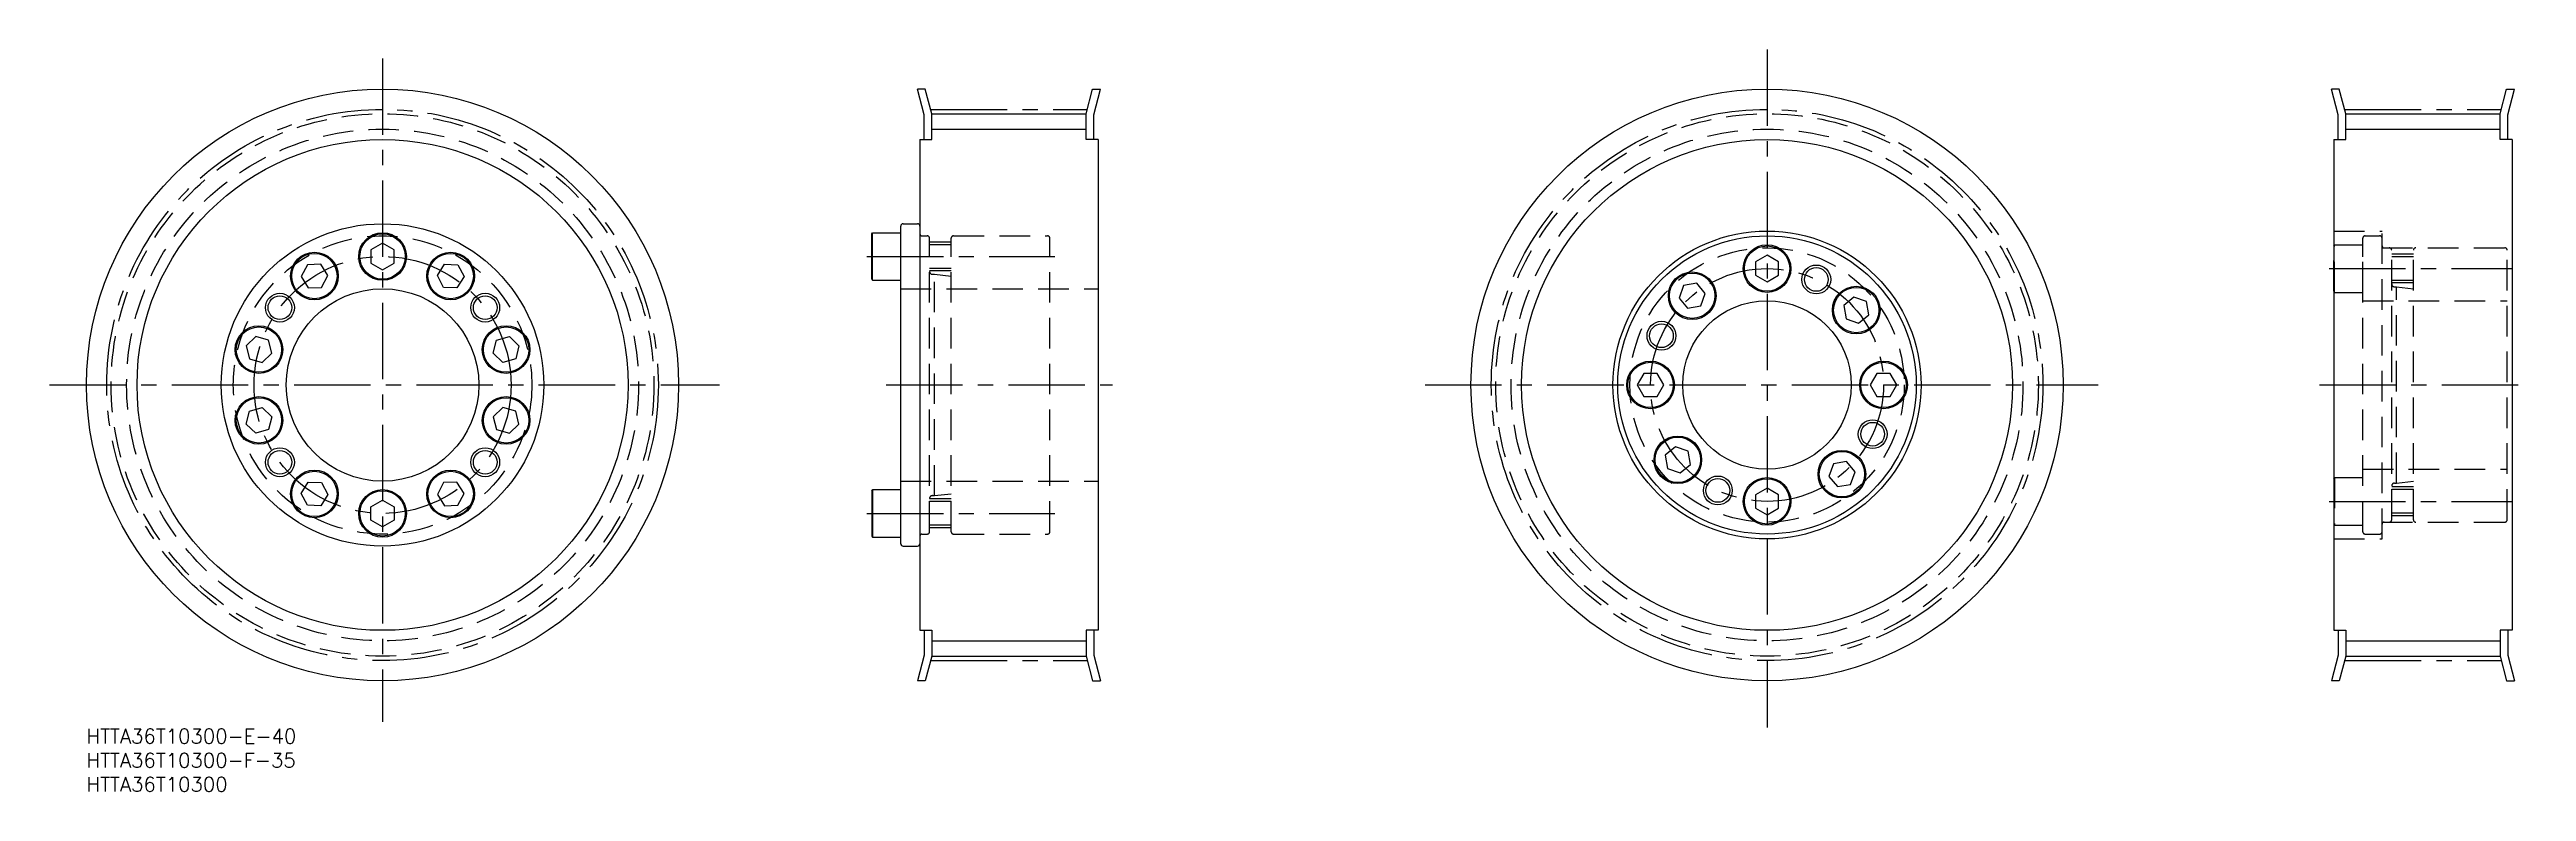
# Model space of a CAD drawing. Extents: x -8 to 507, y -13 to 141.
import ezdxf

# ---------------------------------------------------------------- set-up
doc = ezdxf.new("R2010")
doc.units = 0
doc.header["$LTSCALE"] = 0.5
doc.linetypes.add('CENTER', pattern=[50.8, 31.75, -6.35, 6.35, -6.35])
doc.linetypes.add('DASHED', pattern=[19.05, 12.7, -6.35])
for name, color, linetype in [('MSM_CENTER', 1, 'CENTER'), ('MSM_CONTINUOUS', 7, 'CONTINUOUS'), ('MSM_DASHED', 4, 'DASHED'), ('MSM_NARROW', 5, 'CONTINUOUS'), ('MSM_PART_NUMBER', 7, 'CONTINUOUS')]:
    doc.layers.add(name, color=color, linetype=linetype)
doc.styles.get("Standard").update_dxf_attribs({"font": 'txt.shx', "height": 3, "bigfont": 'bigfont.shx'})

# ---------------------------------------------------------------- blocks, each defined once
blk = doc.blocks.new('*U2')
at = {"layer": 'MSM_PART_NUMBER'}
blk.add_text('HTTA36T10300-E-40', height=3, dxfattribs=at).set_placement((0, -3))
blk = doc.blocks.new('*U3')
at = {"layer": 'MSM_PART_NUMBER'}
blk.add_text('HTTA36T10300-F-35', height=3, dxfattribs=at).set_placement((0, -8))
blk = doc.blocks.new('*U4')
at = {"layer": 'MSM_PART_NUMBER'}
blk.add_text('HTTA36T10300', height=3, dxfattribs=at).set_placement((0, -13))

msp = doc.modelspace()

# ---------------------------------------------------------------- linework, layer by layer
at = {"layer": 'MSM_CENTER'}
for p, q in [((61.5, 139.39), (61.5, 1.45)), ((349.1, 141.23), (349.1, 0.27)), ((175.38, 128.79), (207.87, 128.79)), ((469.11, 128.79), (501.6, 128.79)), ((162.13, 98.2), (201.13, 98.2)), ((465.86, 95.7), (503.86, 95.7)), ((-7.68, 71.5), (131.52, 71.5)), ((166.12, 71.5), (213.13, 71.5)), ((278.05, 71.5), (417.9, 71.5)), ((463.86, 71.5), (506.86, 71.5)), ((465.86, 47.3), (503.86, 47.3)), ((162.13, 44.8), (201.13, 44.8)), ((175.38, 14.2), (207.87, 14.2)), ((469.11, 14.2), (501.6, 14.2))]:
    msp.add_line(p, q, dxfattribs=at)
for centre, radius in [((61.5, 71.5), 57.29), ((349.1, 71.5), 57.29), ((61.5, 71.5), 26.7), ((349.1, 71.5), 24.2)]:
    msp.add_circle(centre, radius, dxfattribs=at)
at = {"layer": 'MSM_CONTINUOUS'}
for p, q in [((174.03, 127.66), (172.6, 133)), ((174.25, 133), (172.6, 133)), ((175.63, 127.87), (174.25, 133)), ((207.63, 127.87), (209, 133)), ((209, 133), (210.66, 133)), ((209.23, 127.66), (210.66, 133)), ((467.76, 127.66), (466.33, 133)), ((467.98, 133), (466.33, 133)), ((469.36, 127.87), (467.98, 133)), ((501.36, 127.87), (502.73, 133)), ((502.73, 133), (504.39, 133)), ((502.96, 127.66), (504.39, 133)), ((174.03, 122.5), (174.03, 127.66)), ((175.63, 127.87), (207.63, 127.87)), ((175.63, 122.5), (175.63, 127.87)), ((207.63, 122.5), (207.63, 127.87)), ((209.23, 122.5), (209.23, 127.66)), ((467.76, 122.5), (467.76, 127.66)), ((469.36, 127.87), (501.36, 127.87)), ((469.36, 122.5), (469.36, 127.87)), ((501.36, 122.5), (501.36, 127.87)), ((502.96, 122.5), (502.96, 127.66)), ((173.13, 122.5), (173.13, 20.5)), ((173.13, 122.5), (175.63, 122.5)), ((210.13, 122.5), (207.63, 122.5)), ((210.13, 122.5), (210.13, 20.5)), ((466.86, 122.5), (466.86, 20.5)), ((466.86, 122.5), (469.36, 122.5)), ((503.86, 122.5), (501.36, 122.5)), ((503.86, 122.5), (503.86, 20.5)), ((163.13, 102.91), (163.27, 103.15)), ((163.13, 93.49), (163.13, 102.91)), ((163.27, 103.15), (169.13, 103.15)), ((163.27, 93.25), (163.27, 103.15)), ((169.13, 38.5), (169.13, 104.5)), ((169.63, 105), (172.63, 105)), ((61.5, 100.97), (59.1, 99.59)), ((59.1, 99.59), (59.1, 96.81)), ((63.9, 99.59), (61.5, 100.97)), ((62.7, 100.28), (62.7, 100.28)), ((63.3, 99.93), (63.3, 99.93)), ((63.9, 96.81), (63.9, 99.59)), ((349.1, 98.47), (346.7, 97.09)), ((351.5, 97.09), (349.1, 98.47)), ((350.3, 97.78), (350.3, 97.78)), ((45.88, 96.49), (44.58, 94.05)), ((44.58, 94.05), (46.05, 91.7)), ((48.65, 96.59), (45.88, 96.49)), ((50.12, 94.24), (48.65, 96.59)), ((48.82, 91.79), (50.12, 94.24)), ((59.1, 96.81), (61.5, 95.43)), ((61.5, 95.43), (63.9, 96.81)), ((72.88, 94.24), (74.35, 96.59)), ((74.18, 91.79), (72.88, 94.24)), ((74.35, 96.59), (77.12, 96.49)), ((78.42, 94.05), (76.95, 91.7)), ((77.12, 96.49), (78.42, 94.05)), ((163.13, 93.49), (163.27, 93.25)), ((163.27, 93.25), (169.13, 93.25)), ((334.5, 92.64), (331.77, 92.16)), ((336.28, 90.52), (334.5, 92.64)), ((346.7, 97.09), (346.7, 94.31)), ((346.7, 94.31), (349.1, 92.93)), ((349.1, 92.93), (351.5, 94.31)), ((350.9, 97.43), (350.9, 97.43)), ((351.5, 94.31), (351.5, 97.09)), ((46.05, 91.7), (48.82, 91.79)), ((76.95, 91.7), (74.18, 91.79)), ((331.77, 92.16), (330.82, 89.56)), ((330.82, 89.56), (332.6, 87.43)), ((332.6, 87.43), (335.33, 87.92)), ((335.33, 87.92), (336.28, 90.52)), ((367.16, 89.78), (365.04, 88)), ((365.04, 88), (365.52, 85.27)), ((369.77, 88.84), (367.16, 89.78)), ((370.25, 86.11), (369.77, 88.84)), ((365.52, 85.27), (368.12, 84.33)), ((368.12, 84.33), (370.25, 86.11)), ((35.16, 81.55), (33.17, 79.62)), ((33.17, 79.62), (33.84, 76.93)), ((37.83, 80.78), (35.16, 81.55)), ((36.5, 76.17), (38.5, 78.1)), ((38.5, 78.1), (37.83, 80.78)), ((84.5, 78.1), (85.17, 80.78)), ((86.5, 76.17), (84.5, 78.1)), ((85.17, 80.78), (87.84, 81.55)), ((87.84, 81.55), (89.83, 79.62)), ((89.83, 79.62), (89.16, 76.93)), ((33.84, 76.93), (36.5, 76.17)), ((89.16, 76.93), (86.5, 76.17)), ((323.52, 73.9), (322.13, 71.5)), ((326.29, 73.9), (323.52, 73.9)), ((327.68, 71.5), (326.29, 73.9)), ((371.92, 73.9), (370.53, 71.5)), ((374.69, 73.9), (371.92, 73.9)), ((376.08, 71.5), (374.69, 73.9)), ((322.13, 71.5), (323.52, 69.1)), ((323.52, 69.1), (326.29, 69.1)), ((326.29, 69.1), (327.68, 71.5)), ((370.53, 71.5), (371.92, 69.1)), ((371.92, 69.1), (374.69, 69.1)), ((374.69, 69.1), (376.08, 71.5)), ((33.17, 63.38), (33.84, 66.07)), ((35.16, 61.45), (33.17, 63.38)), ((33.84, 66.07), (36.5, 66.83)), ((37.83, 62.22), (35.16, 61.45)), ((36.5, 66.83), (38.5, 64.9)), ((38.5, 64.9), (37.83, 62.22)), ((86.5, 66.83), (84.5, 64.9)), ((84.5, 64.9), (85.17, 62.22)), ((85.17, 62.22), (87.84, 61.45)), ((89.16, 66.07), (86.5, 66.83)), ((87.84, 61.45), (89.83, 63.38)), ((89.83, 63.38), (89.16, 66.07)), ((330.08, 58.67), (327.96, 56.89)), ((327.96, 56.89), (328.44, 54.16)), ((332.69, 57.73), (330.08, 58.67)), ((333.17, 55), (332.69, 57.73)), ((328.44, 54.16), (331.05, 53.22)), ((331.05, 53.22), (333.17, 55)), ((362.88, 55.08), (361.93, 52.48)), ((361.93, 52.48), (363.71, 50.36)), ((365.61, 55.57), (362.88, 55.08)), ((367.39, 53.44), (365.61, 55.57)), ((366.44, 50.84), (367.39, 53.44)), ((44.58, 48.95), (46.05, 51.3)), ((45.88, 46.51), (44.58, 48.95)), ((48.65, 46.41), (45.88, 46.51)), ((46.05, 51.3), (48.82, 51.21)), ((50.12, 48.76), (48.65, 46.41)), ((48.82, 51.21), (50.12, 48.76)), ((59.1, 46.19), (61.5, 47.57)), ((61.5, 47.57), (63.9, 46.19)), ((74.18, 51.21), (72.88, 48.76)), ((72.88, 48.76), (74.35, 46.41)), ((76.95, 51.3), (74.18, 51.21)), ((74.35, 46.41), (77.12, 46.51)), ((78.42, 48.95), (76.95, 51.3)), ((77.12, 46.51), (78.42, 48.95)), ((163.13, 49.51), (163.27, 49.75)), ((163.13, 49.51), (163.13, 40.09)), ((163.27, 49.75), (169.13, 49.75)), ((163.27, 49.75), (163.27, 39.85)), ((349.1, 50.07), (346.7, 48.69)), ((346.7, 48.69), (346.7, 45.91)), ((351.5, 48.69), (349.1, 50.07)), ((351.5, 45.91), (351.5, 48.69)), ((363.71, 50.36), (366.44, 50.84)), ((59.1, 43.41), (59.1, 46.19)), ((61.5, 42.03), (59.1, 43.41)), ((63.9, 43.41), (61.5, 42.03)), ((63.9, 46.19), (63.9, 43.41)), ((346.7, 45.91), (349.1, 44.53)), ((349.1, 44.53), (351.5, 45.91)), ((163.13, 40.09), (163.27, 39.85)), ((163.27, 39.85), (169.13, 39.85)), ((169.63, 38), (172.63, 38)), ((173.13, 20.5), (175.63, 20.5)), ((174.03, 20.5), (174.03, 15.34)), ((175.63, 20.5), (175.63, 15.12)), ((207.63, 20.5), (207.63, 15.12)), ((210.13, 20.5), (207.63, 20.5)), ((209.23, 20.5), (209.23, 15.34)), ((466.86, 20.5), (469.36, 20.5)), ((467.76, 20.5), (467.76, 15.34)), ((469.36, 20.5), (469.36, 15.12)), ((501.36, 20.5), (501.36, 15.12)), ((503.86, 20.5), (501.36, 20.5)), ((502.96, 20.5), (502.96, 15.34)), ((174.03, 15.34), (172.6, 10)), ((175.63, 15.12), (174.25, 10)), ((175.63, 15.12), (207.63, 15.12)), ((207.63, 15.12), (209, 10)), ((209.23, 15.34), (210.66, 10)), ((467.76, 15.34), (466.33, 10)), ((469.36, 15.12), (467.98, 10)), ((469.36, 15.12), (501.36, 15.12)), ((501.36, 15.12), (502.73, 10)), ((502.96, 15.34), (504.39, 10)), ((174.25, 10), (172.6, 10)), ((209, 10), (210.66, 10)), ((467.98, 10), (466.33, 10)), ((502.73, 10), (504.39, 10))]:
    msp.add_line(p, q, dxfattribs=at)
for centre, radius in [((61.5, 71.5), 61.5), ((349.1, 71.5), 61.5), ((61.5, 71.5), 51), ((349.1, 71.5), 51), ((61.5, 71.5), 33.5), ((61.5, 98.2), 4.95), ((61.5, 98.2), 4.71), ((349.1, 71.5), 32), ((47.35, 94.14), 4.95), ((47.35, 94.14), 4.71), ((75.65, 94.14), 4.95), ((75.65, 94.14), 4.71), ((349.1, 71.5), 31), ((349.1, 95.7), 4.95), ((349.1, 95.7), 4.71), ((333.55, 90.04), 4.95), ((333.55, 90.04), 4.71), ((359.33, 93.43), 2.46), ((40.18, 87.57), 2.46), ((61.5, 71.5), 20), ((82.82, 87.57), 2.46), ((349.1, 71.5), 17.5), ((367.64, 87.06), 4.95), ((367.64, 87.06), 4.71), ((35.83, 78.86), 4.95), ((35.83, 78.86), 4.71), ((87.17, 78.86), 4.95), ((87.17, 78.86), 4.71), ((327.17, 81.73), 2.46), ((324.9, 71.5), 4.95), ((324.9, 71.5), 4.71), ((373.3, 71.5), 4.95), ((373.3, 71.5), 4.71), ((35.83, 64.14), 4.95), ((35.83, 64.14), 4.71), ((87.17, 64.14), 4.95), ((87.17, 64.14), 4.71), ((371.04, 61.27), 2.46), ((40.18, 55.43), 2.46), ((82.82, 55.43), 2.46), ((330.57, 55.94), 4.95), ((330.57, 55.94), 4.71), ((364.66, 52.96), 4.95), ((364.66, 52.96), 4.71), ((47.35, 48.86), 4.95), ((47.35, 48.86), 4.71), ((75.65, 48.86), 4.95), ((75.65, 48.86), 4.71), ((338.88, 49.57), 2.46), ((349.1, 47.3), 4.95), ((349.1, 47.3), 4.71), ((61.5, 44.8), 4.95), ((61.5, 44.8), 4.71)]:
    msp.add_circle(centre, radius, dxfattribs=at)
for centre, start, end in [((169.63, 104.5), 90, 180), ((172.63, 104.5), 0, 90), ((169.63, 38.5), 180, 270), ((172.63, 38.5), 270, 0)]:
    msp.add_arc(centre, 0.5, start, end, dxfattribs=at)
at = {"layer": 'MSM_DASHED'}
for p, q in [((466.86, 103.5), (476.86, 103.5)), ((476.86, 39.5), (476.86, 103.5)), ((173.54, 102.5), (174.63, 102.5)), ((175.13, 41), (175.13, 102)), ((179.63, 101.2), (175.13, 101.2)), ((179.63, 100.66), (175.13, 100.66)), ((179.63, 41), (179.63, 102)), ((180.13, 102.5), (199.63, 102.5)), ((200.13, 41), (200.13, 102)), ((466.86, 100.41), (467, 100.65)), ((466.86, 90.99), (466.86, 100.41)), ((467, 100.65), (472.86, 100.65)), ((467, 90.75), (467, 100.65)), ((472.86, 41), (472.86, 102)), ((472.86, 90.75), (472.86, 100.65)), ((473.36, 102.5), (476.36, 102.5)), ((476.86, 100), (503.86, 100)), ((477.27, 100), (478.36, 100)), ((478.86, 43.5), (478.86, 99.5)), ((483.36, 98.7), (478.86, 98.7)), ((483.36, 98.16), (478.86, 98.16)), ((483.36, 43.5), (483.36, 99.5)), ((502.86, 43.5), (502.86, 99.5)), ((179.63, 95.74), (175.13, 95.74)), ((179.63, 95.2), (175.13, 95.2)), ((175.73, 94.5), (176.13, 94.5)), ((176.13, 48.5), (176.13, 94.5)), ((176.13, 94.5), (179.63, 94.11)), ((483.36, 93.24), (478.86, 93.24)), ((483.36, 92.7), (478.86, 92.7)), ((169.13, 91.5), (210.13, 91.5)), ((466.86, 90.99), (467, 90.75)), ((467, 90.75), (472.86, 90.75)), ((472.86, 89), (502.86, 89)), ((479.46, 91.89), (479.86, 91.89)), ((479.86, 51.11), (479.86, 91.89)), ((479.86, 91.89), (483.36, 91.5)), ((169.13, 51.5), (210.13, 51.5)), ((466.86, 52.01), (467, 52.25)), ((466.86, 52.01), (466.86, 42.59)), ((467, 52.25), (472.86, 52.25)), ((467, 52.25), (467, 42.35)), ((472.86, 54), (502.86, 54)), ((479.86, 51.11), (483.36, 51.5)), ((179.63, 47.8), (175.13, 47.8)), ((179.63, 47.26), (175.13, 47.26)), ((175.73, 48.5), (176.13, 48.5)), ((176.13, 48.5), (179.63, 48.89)), ((483.36, 50.3), (478.86, 50.3)), ((483.36, 49.76), (478.86, 49.76)), ((479.46, 51.11), (479.86, 51.11)), ((179.63, 42.34), (175.13, 42.34)), ((179.63, 41.8), (175.13, 41.8)), ((466.86, 42.59), (467, 42.35)), ((467, 42.35), (472.86, 42.35)), ((476.86, 43), (503.86, 43)), ((477.27, 43), (478.36, 43)), ((483.36, 44.84), (478.86, 44.84)), ((483.36, 44.3), (478.86, 44.3)), ((173.54, 40.5), (174.63, 40.5)), ((180.13, 40.5), (199.63, 40.5)), ((466.86, 39.5), (476.86, 39.5)), ((473.36, 40.5), (476.36, 40.5))]:
    msp.add_line(p, q, dxfattribs=at)
for centre, radius in [((61.5, 71.5), 56.37), ((61.5, 71.5), 53.17), ((349.1, 71.5), 56.37), ((349.1, 71.5), 53.17), ((61.5, 71.5), 31), ((349.1, 71.5), 28.5)]:
    msp.add_circle(centre, radius, dxfattribs=at)
for centre, radius, start, end in [((173.54, 102.91), 0.41, 180, 270), ((174.63, 102), 0.5, 0, 90), ((180.13, 102), 0.5, 90, 180), ((199.63, 102), 0.5, 0, 90), ((473.36, 102), 0.5, 90, 179.9991), ((476.36, 102), 0.5, 0.0009, 90), ((477.27, 100.41), 0.41, 180, 270), ((478.36, 99.5), 0.5, 0.0009, 90), ((483.86, 99.5), 0.5, 90, 179.9991), ((502.36, 99.5), 0.5, 0.0009, 90), ((175.73, 95.1), 0.6, 180, 270), ((479.46, 92.49), 0.6, 180, 270), ((175.73, 47.9), 0.6, 90, 180), ((479.46, 50.51), 0.6, 90, 180), ((477.27, 42.59), 0.41, 90, 180), ((478.36, 43.5), 0.5, 269.9965, 0), ((483.86, 43.5), 0.5, 180.0009, 270), ((502.36, 43.5), 0.5, 269.9982, 0), ((173.54, 40.09), 0.41, 90, 180), ((174.63, 41), 0.5, 270, 0), ((180.13, 41), 0.5, 180, 270), ((199.63, 41), 0.5, 270, 0), ((473.36, 41), 0.5, 180.0009, 270), ((476.36, 41), 0.5, 270, 0)]:
    msp.add_arc(centre, radius, start, end, dxfattribs=at)
at = {"layer": 'MSM_NARROW'}
for p, q in [((175.63, 124.67), (207.63, 124.67)), ((469.36, 124.67), (501.36, 124.67)), ((175.63, 18.32), (207.63, 18.32)), ((469.36, 18.32), (501.36, 18.32))]:
    msp.add_line(p, q, dxfattribs=at)
for centre in [(359.33, 93.43), (40.18, 87.57), (82.82, 87.57), (327.17, 81.73), (371.04, 61.27), (40.18, 55.43), (82.82, 55.43), (338.88, 49.57)]:
    msp.add_circle(centre, 3, dxfattribs=at)

# ---------------------------------------------------------------- block references
at = {"layer": 'MSM_CONTINUOUS'}
for name in ['*U2', '*U3', '*U4']:
    msp.add_blockref(name, (0, 0), dxfattribs=at)

doc.saveas('drawing.dxf')
